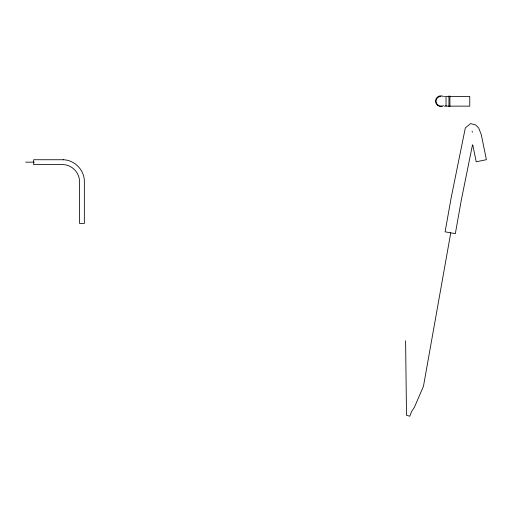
<?xml version="1.0" encoding="UTF-8"?>
<svg xmlns="http://www.w3.org/2000/svg" width="512" height="512" viewBox="0 0 512 512"><rect width="100%" height="100%" fill="white"/><g stroke="black" fill="none" stroke-linecap="round" stroke-linejoin="round"><path stroke-width="0.77" d="M63.315 159.821L63.322 159.738C74.861 160.032 84.698 170.4 84.352 181.946L84.352 223.411L79.514 223.411L79.514 182.189C79.885 173.018 72.122 164.742 62.938 164.576L33.638 164.576L33.638 159.738L63.322 159.738M450.771 232.806L423.462 386.272L414.368 407.341L411.565 411.584L409.805 416.211L406.502 415.322L405.606 340.755M472.467 144.979L461.357 199.834L455.341 233.645L445.107 231.827L451.142 197.888L465.325 127.898L470.598 123.597L475.642 124.954L478.643 127.917L481.299 134.714L486.4 159.699L476.218 161.779L472.787 144.96M446.029 106.138L446.029 96.454L469.76 96.454L469.76 106.138L446.029 106.138L445.869 105.491M472.045 131.226L472.435 132.192M444.429 96.454L445.331 96.454M444.429 106.138L445.331 106.138M25.6 162.157L34.381 162.157M449.907 95.974L449.907 106.624M448.941 95.974L448.941 106.624M438.47 105.491A4.838 4.838 0 0 1 437.472 104.723M442.144 105.978A4.851 4.838 -90 0 1 436.09 101.933A4.851 4.838 -90 0 1 440.89 96.448M443.52 105.728A5.325 5.325 0 0 1 435.533 101.114A5.325 5.325 0 0 1 443.52 96.506"/></g></svg>
